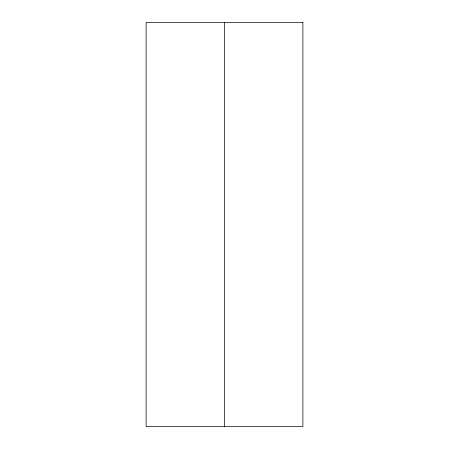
<?xml version="1.0" encoding="UTF-8"?>
<svg xmlns="http://www.w3.org/2000/svg" width="449" height="449" viewBox="0 0 449 449"><rect width="100%" height="100%" fill="white"/><g stroke="black" fill="none" stroke-linecap="round" stroke-linejoin="round"><path stroke-width="0.67" d="M224.5 22.45L224.5 426.55M302.89 22.45L146.11 22.45L146.11 426.55L302.89 426.55L302.89 22.45"/></g></svg>
